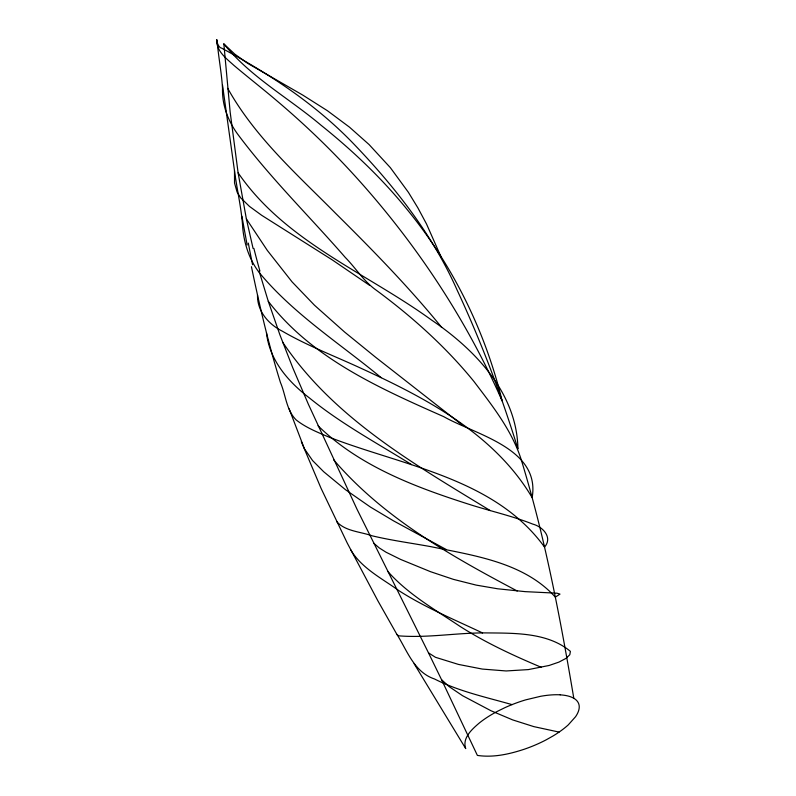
<?xml version="1.0" encoding="UTF-8"?>
<svg xmlns="http://www.w3.org/2000/svg" width="796" height="796" viewBox="0 0 796 796"><rect width="100%" height="100%" fill="white"/><g stroke="black" fill="none" stroke-linecap="round" stroke-linejoin="round"><path stroke-width="1.19" d="M441.302 257.466L426.487 223.935L417.89 207.885L408.408 192.334L390.329 167.628L369.036 144.514L349.464 127.141L327.395 110.704L302.649 95.022L247.586 63.302L234.85 54.168L223.845 43.889L230.134 111.898L238.103 172.812C285.227 241.676 365.802 272.431 431.203 319.793C474.814 349.384 517.002 392.886 517.927 448.894C501.211 394.617 481.043 341.375 457.033 289.893C432.676 234.969 394.975 186.841 353.563 143.738C315.604 104.246 269.555 73.958 221.596 48.118C215.786 47.044 216.054 30.945 217.656 46.407C219.069 60.406 221.726 74.336 222.512 88.366C221.975 105.351 228.323 121.808 238.492 135.24C270.929 178.593 309.763 216.602 345.235 257.397C355.255 267.546 363.026 280.092 374.339 288.789C387.105 298.152 399.552 307.933 411.592 318.211C434.128 337.474 455.242 358.449 473.948 381.473C492.595 406.05 512.624 431.293 521.688 461.173C529.549 487.102 536.584 513.281 542.802 539.648C555.15 592.095 564.871 645.128 573.797 698.251M216.85 39.8C216.154 51.123 226.402 58.546 233.875 65.352C247.984 77.302 262.6 88.635 276.67 100.634C306.569 125.917 334.788 153.2 360.807 182.473C418.676 247.486 467.063 321.146 502.127 400.876C485.242 331.076 452.635 265.197 407.204 209.577C381.851 178.224 352.409 150.364 320.987 125.191C288.769 97.948 250.541 77.142 223.845 43.889M222.552 85.321L234.492 170.702L234.541 183.07L237.079 192.045L240.661 197.826L249.496 206.413L261.655 215.288L332.27 259.904L369.613 285.356M259.118 271.177L268.282 301.316L279.884 334.778L292.769 367.802L308.36 404.219L357.036 509.291L428.487 652.849L435.472 657.297L458.436 664.411L482.286 669.068L506.156 670.958L528.355 669.595L549.2 665.446L558.931 662.103L565.916 658.421L569.807 654.74L570.404 651.367C547.26 632.114 513.957 633.208 485.262 632.9C456.406 632.81 427.591 638.123 398.756 635.845L397.005 634.601L377.931 600.92L347.225 543.021L321.027 488.256L301.306 441.671M373.593 543.101L379.314 547.966L386.05 552.225L400.537 559.389L430.527 571.687L453.421 579.369L476.147 585.1L497.689 588.791L525.141 591.637L556.991 593.199L560.006 594.105L555.329 597.129C523.967 562.434 474.406 555.628 430.855 546.663C411.233 543.071 391.403 540.444 371.981 535.778C360.299 531.609 345.036 531.29 336.608 521.499M559.071 732.091L533.857 726.629L512.664 719.902L490.963 710.738L462.585 695.714L449.163 686.649L441.551 679.694L428.487 652.849M512.037 704.619C485.898 697.157 458.954 691.406 434.556 678.998C414.189 672.192 407.323 650.959 396.955 634.432M251.446 266.7C259.516 305.684 268.58 344.529 280.461 382.548C285.754 394.856 286.271 410.179 296.192 419.95C305.764 427.542 317.266 432.138 328.42 436.885C402.975 465.978 494.415 477.908 544.534 547.081C553.081 537.35 542.534 526.614 532.753 524.096C512.733 516.156 491.649 511.39 471.123 504.972C416.457 487.6 359.782 466.555 318.052 425.78M541.449 667.366C513.44 655.596 485.769 642.78 460.088 626.432C434.994 609.607 407.97 594.224 387.771 571.379M257.516 295.027C257.078 311.216 268.56 324.33 282.401 331.226C307.395 345.723 334.499 356.021 360.658 368.12C425.83 398 494.406 433.85 532.156 497.619C540.524 448.516 475.928 434.895 443.74 416.656C379.672 388.299 312.141 358.469 268.282 301.316M482.565 632.959C454.466 619.636 425.552 607.686 399.264 590.901C382.199 578.553 361.533 568.284 350.578 549.658M517.251 591C450.795 555.897 383.045 517.569 333.624 459.79M446.297 549.558L393.483 520.833L370.429 507.062L345.414 489.639L323.683 471.73L312.599 460.585L304.38 448.685L289.167 408.905M411.542 464.605C377.115 443.133 341.106 423.79 309.564 398.06C288.351 381.941 269.446 360.24 266.461 332.738M490.207 510.564C414.268 464.158 333.315 417.91 282.66 342.2M381.204 377.672C340.19 343.733 294.152 314.529 259.795 273.277C249.636 260.461 244.362 244.452 242.77 228.313C241.666 208.92 236.989 189.955 234.492 170.702M462.158 424.965L375.453 357.125L344.618 332.051L314.45 305.206L292.042 281.854L267.327 250.432L246.372 218.9L238.103 172.812M441.75 327.494C408.915 287.058 372.399 249.825 335.454 213.179C296.799 174.135 254.75 136.922 227.706 88.326M414.089 663.655L465.71 748.598C462.028 737.992 472.048 729.216 479.242 723.047A59.889 22.726 -21.2 0 1 497.5 711.296L504.614 707.803A60.954 23.124 -21.2 0 1 525.619 699.883L540.564 696.301A60.974 23.134 -21.2 0 1 560.135 694.818M441.551 679.694L477.381 755.414C493.192 757.782 509.161 754.21 524.136 749.275A59.889 22.726 -21.2 0 0 546.265 739.783L552.941 736.031A60.974 23.134 -21.2 0 0 568.284 724.867L575.548 716.738A60.974 23.134 -21.2 0 0 579.19 705.952A61.153 23.203 -21.2 0 0 560.195 694.858M253.078 248.471L246.372 218.9M247.138 244.999L241.904 216.283M259.924 271.078A674.331 564.125 50.9 0 1 253.884 248.392M252.571 264.71A674.331 213.816 87.6 0 1 248.312 243.108"/></g></svg>
